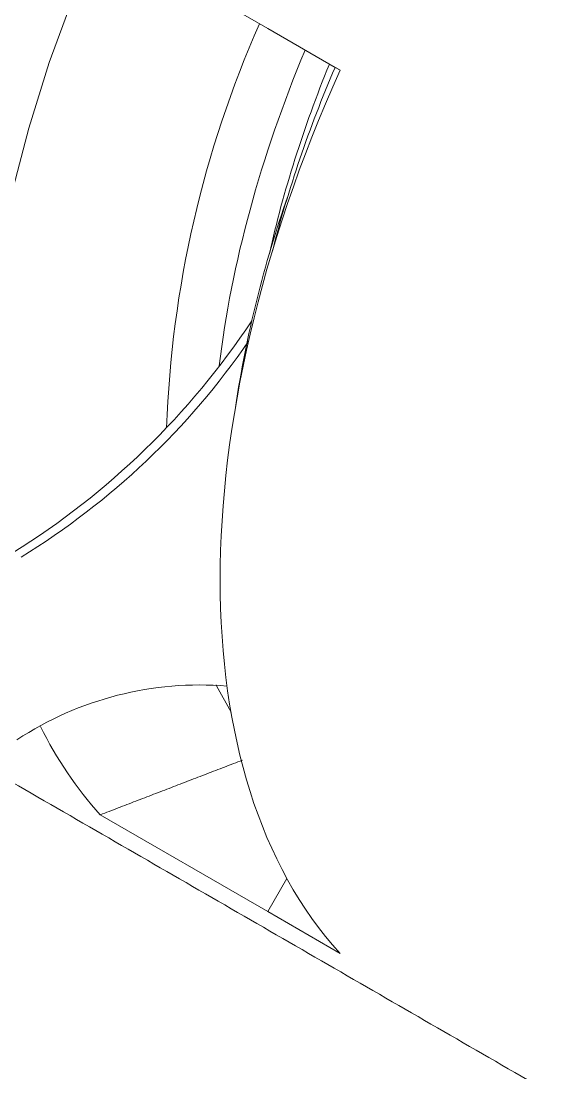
# Model space of a CAD drawing. Extents: x 12.1 to 108.7, y 1 to 80.4.
# Drawn here: x 19.647 to 21.055, y 59.609 to 62.461 of the extents above; entities that cross this region are included whole.
import ezdxf

# ---------------------------------------------------------------- set-up
doc = ezdxf.new("R2010")
doc.units = 0
doc.header["$MEASUREMENT"] = 0
doc.linetypes.add('SLD-Solid', pattern=[0])
doc.layers.add('OBJECT', color=7, linetype='CONTINUOUS')

msp = doc.modelspace()

# ---------------------------------------------------------------- linework, layer by layer
at = {"layer": 'OBJECT', "linetype": 'SLD-Solid', "lineweight": 15}
for p, q in [((19.8623, 62.7028), (20.3165, 62.4406)), ((20.3165, 62.4406), (20.5128, 62.3272)), ((20.3165, 62.4406), (20.4991, 62.3351)), ((20.4991, 62.3351), (20.5128, 62.3272)), ((19.8623, 60.3088), (20.3165, 60.0465)), ((20.3688, 60.1361), (20.3165, 60.0465)), ((20.3165, 60.0465), (20.5128, 59.9332))]:
    msp.add_line(p, q, dxfattribs=at)
at = {"layer": 'OBJECT', "linetype": 'SLD-Solid', "lineweight": 15, "flags": 128}
for points in [[(19.8623, 62.7028), (19.7885, 62.5259), (19.7237, 62.3481), (19.6682, 62.1705), (19.6224, 61.9941), (19.5864, 61.8198), (19.5606, 61.6486), (19.5451, 61.4816), (19.5399, 61.3197), (19.5451, 61.1637), (19.5606, 61.0147), (19.5652, 60.9847)], [(20.1766, 60.6611), (20.1777, 60.6589), (20.2171, 60.5868)]]:
    msp.add_lwpolyline(points, dxfattribs=at)
at = {"layer": 'OBJECT', "linetype": 'SLD-Solid', "lineweight": 15}
for centre, radius, start, end in [((22.9971, 61.2549), 2.9566, 156.0876, 177.9956), ((23.3264, 60.9489), 3.1321, 160.6288, 171.4709), ((18.5063, 62.8212), 2.1211, 301.8663, 326.4074), ((18.5835, 62.748), 2.0398, 301.435, 325.4995), ((20.1326, 59.7571), 0.9037, 85.3299, 123.3167), ((20.659, 61.0232), 1.0701, 206.3768, 221.8854)]:
    msp.add_arc(centre, radius, start, end, dxfattribs=at)
for centre, major_axis, ratio, start_param, end_param in [((21.7308, 62.1653), (1.1004, 1.9396), 0.572321, 1.778289, 2.203514), ((21.7308, 62.1653), (1.0363, 1.8266), 0.572321, 1.791624, 2.060309), ((22.0314, 61.9918), (1.3095, 2.2289), 0.582398, 1.757573, 2.963534), ((21.8352, 62.1051), (1.1296, 1.9228), 0.582398, 1.787023, 2.03142)]:
    msp.add_ellipse(centre, major_axis=major_axis, ratio=ratio, start_param=start_param, end_param=end_param, dxfattribs=at)
for points in [[(19.5354, 60.4479), (24.0111, 57.8641)], [(19.8623, 60.3088), (20.2478, 60.4569)]]:
    msp.add_open_spline(points, degree=1, dxfattribs=at)

doc.saveas('drawing.dxf')
